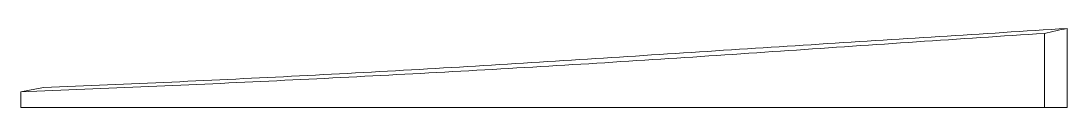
# Model space of a CAD drawing. Header units: inches. Extents: x -7.79 to -0.34, y 0 to 0.56.
import ezdxf

# ---------------------------------------------------------------- set-up
doc = ezdxf.new("R2010")
doc.units = ezdxf.units.IN
doc.header["$MEASUREMENT"] = 0

msp = doc.modelspace()

# ---------------------------------------------------------------- linework, layer by layer
at = {"color": 7, "linetype": 'Continuous', "lineweight": 15}
for p, q in [((-0.505, 0.5276), (-0.505, 0)), ((-0.3434, 0.5624), (-0.3434, 0)), ((-7.6235, 0.1418), (-7.7851, 0.1107)), ((-7.7851, 0.1107), (-7.7851, 0)), ((-7.7851, 0), (-0.3434, 0))]:
    msp.add_line(p, q, dxfattribs=at)
for points, knots in [([(-7.7851, 0.1107), (-7.1779, 0.1353), (-6.5708, 0.1616), (-5.3568, 0.22), (-4.75, 0.2521), (-3.84, 0.3058), (-3.5367, 0.3248), (-2.9303, 0.3642), (-2.6272, 0.3847), (-2.0209, 0.426), (-1.7177, 0.4467), (-1.1114, 0.4875), (-0.8082, 0.5077), (-0.505, 0.5276)], [0, 0, 0, 0, 0.25, 0.25, 0.5, 0.5, 0.625, 0.625, 0.75, 0.75, 0.875, 0.875, 1, 1, 1, 1]), ([(-0.3434, 0.5624), (-0.9499, 0.5242), (-1.5564, 0.4859), (-2.4662, 0.4277), (-2.7694, 0.4081), (-3.3758, 0.3689), (-3.6791, 0.3492), (-4.2856, 0.3109), (-4.5889, 0.2923), (-5.1955, 0.2573), (-5.4989, 0.2408), (-6.4093, 0.1941), (-7.0163, 0.1667), (-7.6235, 0.1418)], [0, 0, 0, 0, 0.25, 0.25, 0.375, 0.375, 0.5, 0.5, 0.625, 0.625, 0.75, 0.75, 1, 1, 1, 1])]:
    msp.add_open_spline(points, degree=3, knots=knots, dxfattribs=at)
msp.add_open_spline([(-0.3434, 0.5624), (-0.3974, 0.5519), (-0.4513, 0.5405), (-0.505, 0.5276)], degree=3, dxfattribs=at)

doc.saveas('drawing.dxf')
